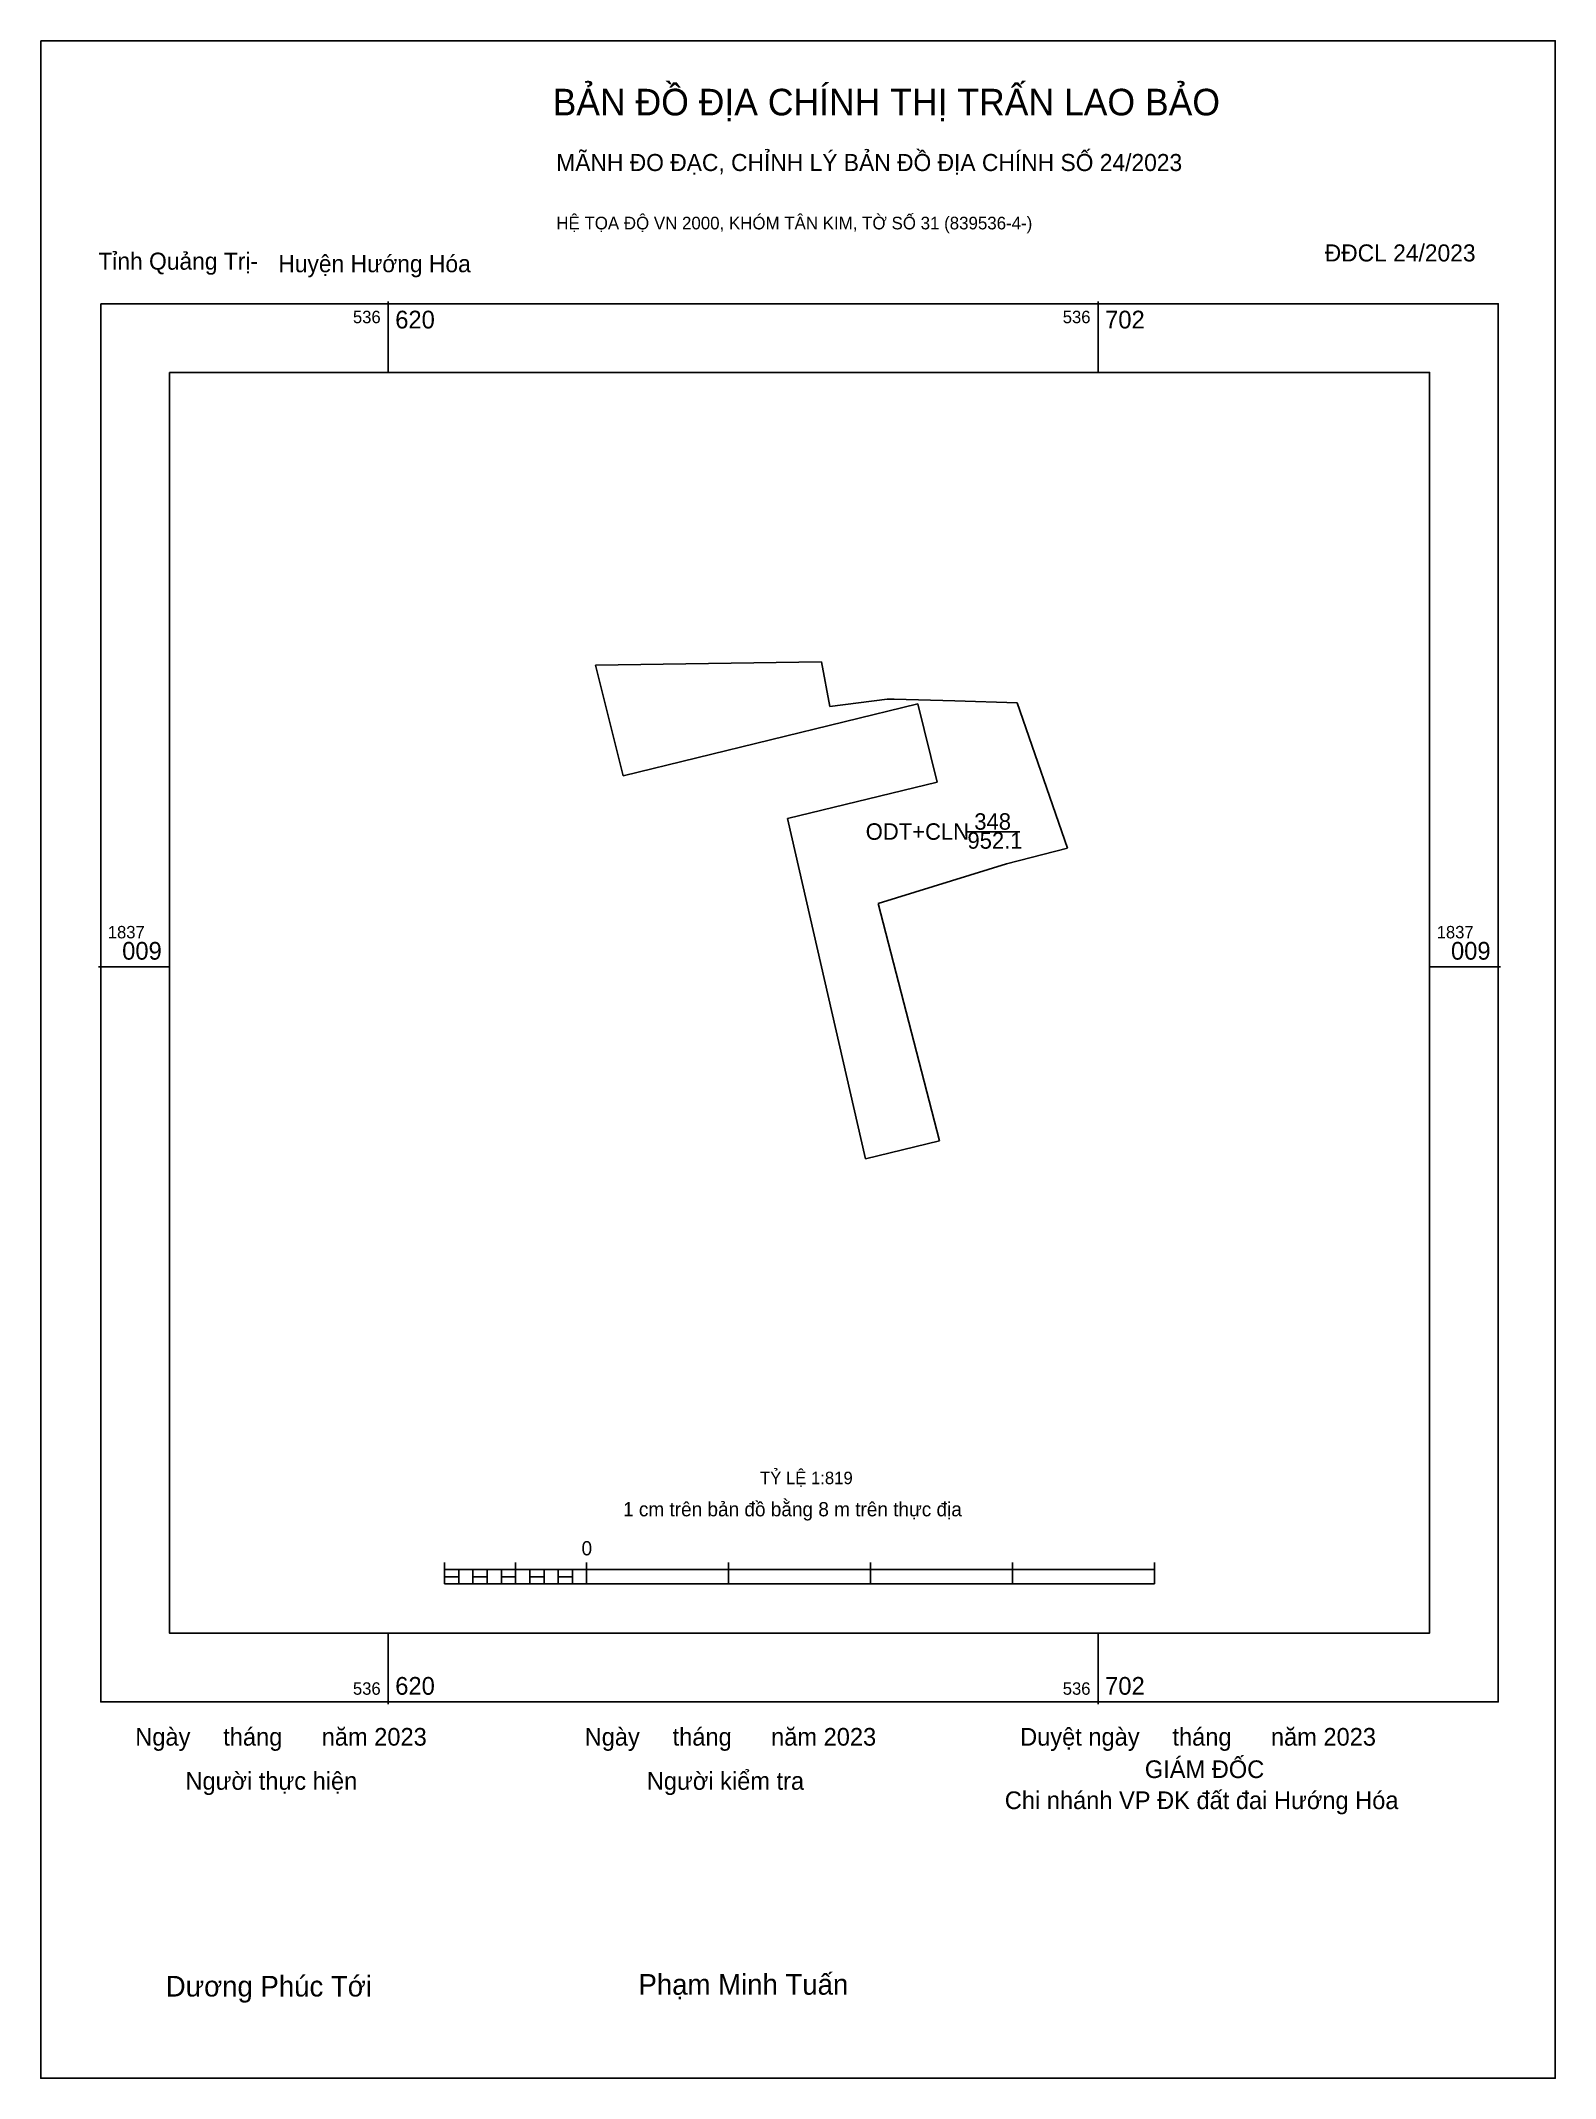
# Model space of a CAD drawing. Extents: x 536580 to 536755, y 1836882 to 1837117.
import ezdxf

# ---------------------------------------------------------------- set-up
doc = ezdxf.new("R2010")
doc.units = 0
for name, color, linetype in [('Level 1', 7, 'Continuous'), ('Level 10', 7, 'Continuous'), ('Level 15', 7, 'Continuous'), ('Level 29', 7, 'Continuous'), ('Level 6', 7, 'Continuous'), ('Level 62', 7, 'Continuous'), ('Level 63', 7, 'Continuous'), ('Level 9', 7, 'Continuous')]:
    doc.layers.add(name, color=color, linetype=linetype)

msp = doc.modelspace()

# ---------------------------------------------------------------- linework, layer by layer
at = {"layer": 'Level 10'}
for p, q in [((536644.42, 1837044.57), (536670.47, 1837044.95)), ((536647.59, 1837031.8), (536644.42, 1837044.57)), ((536670.47, 1837044.95), (536671.45, 1837039.78)), ((536671.45, 1837039.78), (536678.06, 1837040.65)), ((536678.06, 1837040.65), (536678.87, 1837040.63)), ((536678.87, 1837040.63), (536685.86, 1837040.43)), ((536681.59, 1837040.1), (536647.59, 1837031.8)), ((536685.86, 1837040.43), (536693.05, 1837040.23)), ((536693.05, 1837040.23), (536698.86, 1837023.47)), ((536666.57, 1837026.86), (536683.82, 1837031.08)), ((536675.56, 1836987.61), (536666.57, 1837026.86)), ((536698.86, 1837023.47), (536691.82, 1837021.64)), ((536691.82, 1837021.64), (536677.01, 1837017.06)), ((536677.01, 1837017.06), (536684.1, 1836989.7)), ((536684.1, 1836989.7), (536675.56, 1836987.61))]:
    msp.add_line(p, q, dxfattribs=at)
at = {"layer": 'Level 15'}
msp.add_lwpolyline([(536580.39, 1837116.59), (536755.16, 1837116.59), (536755.16, 1836881.56), (536580.39, 1836881.56)], close=True, dxfattribs=at)
at = {"layer": 'Level 29'}
msp.add_line((536683.82, 1837031.08), (536681.59, 1837040.1), dxfattribs=at)
at = {"layer": 'Level 62'}
msp.add_lwpolyline([(536595.25, 1837078.33), (536740.66, 1837078.33), (536740.66, 1836932.92), (536595.25, 1836932.92)], close=True, dxfattribs=at)
at = {"layer": 'Level 63'}
for p, q in [((536620.49, 1837086.52), (536620.49, 1837078.33)), ((536702.4, 1837086.52), (536702.4, 1837078.33)), ((536687.14, 1837025.32), (536693.38, 1837025.32)), ((536587.06, 1837009.77), (536595.25, 1837009.77)), ((536740.66, 1837009.77), (536748.85, 1837009.77)), ((536627, 1836941.06), (536627, 1836938.6)), ((536627, 1836940.24), (536708.91, 1836940.24)), ((536628.64, 1836940.24), (536628.64, 1836938.6)), ((536630.27, 1836940.24), (536630.27, 1836938.6)), ((536631.91, 1836940.24), (536631.91, 1836938.6)), ((536633.55, 1836940.24), (536633.55, 1836938.6)), ((536635.19, 1836941.06), (536635.19, 1836938.6)), ((536635.19, 1836940.24), (536635.19, 1836938.6)), ((536636.83, 1836940.24), (536636.83, 1836938.6)), ((536638.47, 1836940.24), (536638.47, 1836938.6)), ((536640.1, 1836940.24), (536640.1, 1836938.6)), ((536641.74, 1836940.24), (536641.74, 1836938.6)), ((536643.38, 1836941.06), (536643.38, 1836938.6)), ((536643.38, 1836940.24), (536643.38, 1836938.6)), ((536659.76, 1836941.06), (536659.76, 1836938.6)), ((536676.15, 1836941.06), (536676.15, 1836938.6)), ((536692.53, 1836941.06), (536692.53, 1836938.6)), ((536708.91, 1836941.06), (536708.91, 1836938.6)), ((536627, 1836938.6), (536708.91, 1836938.6)), ((536620.49, 1836932.92), (536620.49, 1836924.73)), ((536702.4, 1836932.92), (536702.4, 1836924.73))]:
    msp.add_line(p, q, dxfattribs=at)
for points in [[(536587.32, 1837086.26), (536748.59, 1837086.26), (536748.59, 1836924.98), (536587.32, 1836924.98)], [(536627, 1836939.42), (536628.64, 1836939.42), (536628.64, 1836938.6), (536627, 1836938.6)], [(536627, 1836939.42), (536628.64, 1836939.42), (536628.64, 1836938.6), (536627, 1836938.6)], [(536630.27, 1836939.42), (536631.91, 1836939.42), (536631.91, 1836938.6), (536630.27, 1836938.6)], [(536633.55, 1836939.42), (536635.19, 1836939.42), (536635.19, 1836938.6), (536633.55, 1836938.6)], [(536636.83, 1836939.42), (536638.47, 1836939.42), (536638.47, 1836938.6), (536636.83, 1836938.6)], [(536640.1, 1836939.42), (536641.74, 1836939.42), (536641.74, 1836938.6), (536640.1, 1836938.6)]]:
    msp.add_lwpolyline(points, close=True, dxfattribs=at)

# ---------------------------------------------------------------- texts
at = {"layer": 'Level 1'}
for s, p in [('348', (536688.12, 1837025.58)), ('ODT+CLN', (536675.59, 1837024.42)), ('952.1', (536687.33, 1837023.39))]:
    msp.add_text(s, height=1.9, dxfattribs=at).set_placement(p)
at = {"layer": 'Level 6'}
msp.add_text('TỶ LỆ 1:819', height=1.44, dxfattribs=at).set_placement((536663.39, 1836950.09))
at = {"layer": 'Level 63'}
for s, height, p in [('BẢN ĐỒ ĐỊA CHÍNH THỊ TRẤN LAO BẢO', 3.0666, (536639.46, 1837107.98)), ('MÃNH ĐO ĐẠC, CHỈNH LÝ BẢN ĐỒ ĐỊA CHÍNH SỐ 24/2023', 1.9677, (536639.88, 1837101.56)), ('HỆ TỌA ĐỘ VN 2000, KHÓM TÂN KIM, TỜ SỐ 31 (839536-4-)', 1.4566, (536639.89, 1837094.83)), ('536', 1.433, (536616.42, 1837084.01)), ('620', 2.048, (536621.3, 1837083.4)), ('536', 1.433, (536698.33, 1837084.01)), ('702', 2.048, (536703.22, 1837083.4)), ('1837', 1.433, (536588.13, 1837013.05)), ('009', 2.048, (536589.79, 1837010.59)), ('1837', 1.433, (536741.48, 1837013.05)), ('009', 2.048, (536743.13, 1837010.59)), ('1 cm trên bản đồ bằng 8 m trên thực địa', 1.6383, (536647.59, 1836946.38)), ('0', 1.64, (536642.8, 1836941.88)), ('620', 2.048, (536621.3, 1836925.8)), ('702', 2.048, (536703.22, 1836925.8)), ('536', 1.433, (536616.42, 1836925.8)), ('536', 1.433, (536698.33, 1836925.8)), ('Ngày     tháng      năm 2023', 2.0383, (536591.3, 1836919.93)), ('Ngày     tháng      năm 2023', 2.0383, (536643.16, 1836919.93)), ('Duyệt ngày     tháng      năm 2023', 2.0383, (536693.41, 1836919.93)), ('GIÁM ĐỐC', 2.038, (536707.8, 1836916.19)), ('Người thực hiện', 2.0383, (536597.09, 1836914.84)), ('Người kiểm tra', 2.0383, (536650.33, 1836914.84)), ('Chi nhánh VP ĐK đất đai Hướng Hóa', 2.0383, (536691.64, 1836912.61)), ('Dương Phúc Tới', 2.3775, (536594.82, 1836890.99)), ('Phạm Minh Tuấn', 2.3775, (536649.37, 1836891.2))]:
    msp.add_text(s, height=height, dxfattribs=at).set_placement(p)
at = {"layer": 'Level 9'}
for s, p in [('Tỉnh Quảng Trị-', (536587.04, 1837090.18)), ('ĐĐCL 24/2023', (536728.56, 1837091.13)), ('Huyện Hướng Hóa', (536607.81, 1837089.89))]:
    msp.add_text(s, height=1.9677, dxfattribs=at).set_placement(p)

doc.saveas('drawing.dxf')
